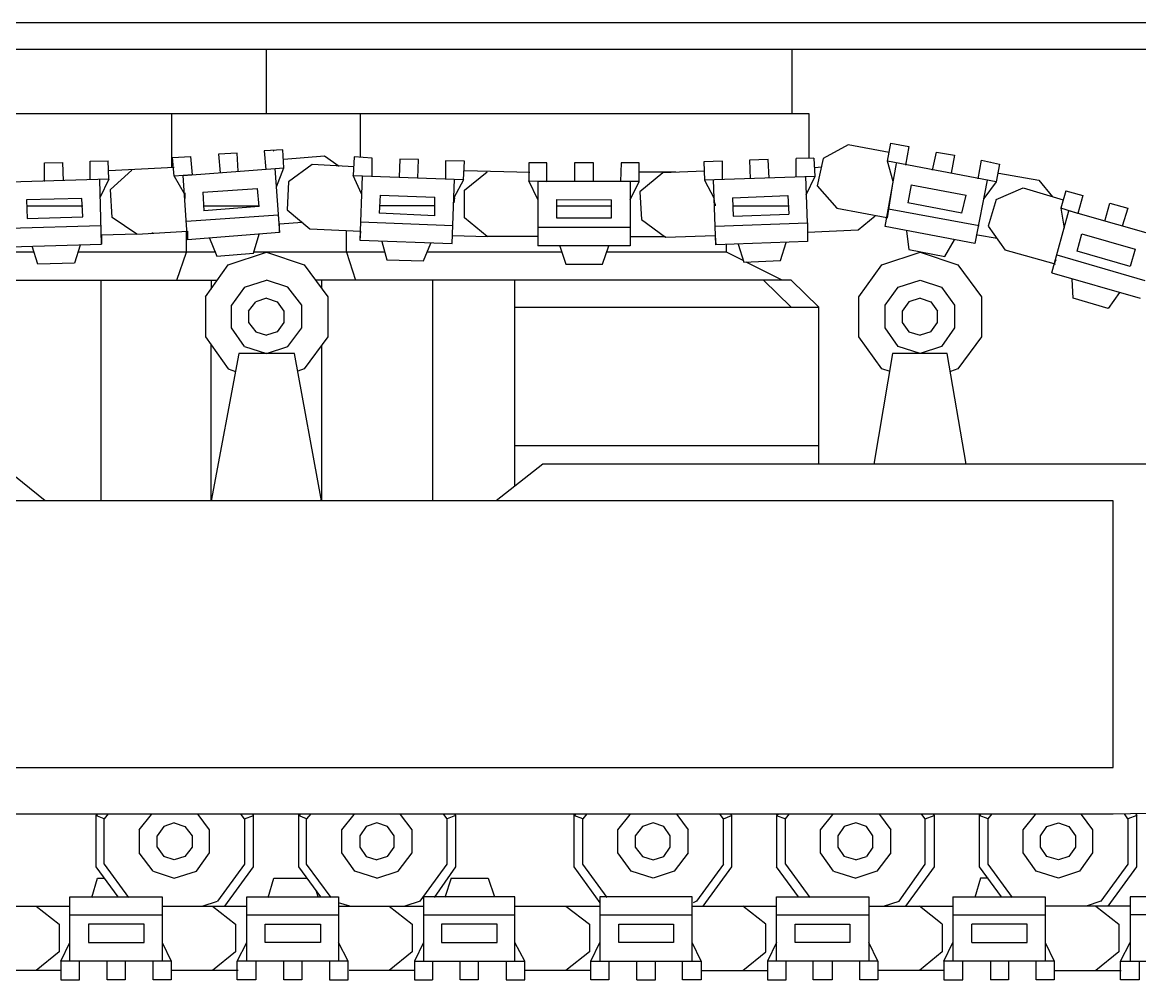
# Model space of a CAD drawing. Extents: x -121210 to 57230, y 84783 to 157800.
# Drawn here: x -55269 to -54055, y 150589 to 151629 of the extents above; entities that cross this region are included whole.
import ezdxf

# ---------------------------------------------------------------- set-up
doc = ezdxf.new("R2010")
doc.units = 0
doc.header["$MEASUREMENT"] = 0
doc.layers.get('0').update_dxf_attribs({"linetype": 'CONTINUOUS'})

# ---------------------------------------------------------------- blocks, each defined once
blk = doc.blocks.new('A$C586714EF')
for p, q in [((6132.7, 1052.3), (10002.6, 1052.3)), ((9543.6, 1022.7), (6562.4, 1022.7)), ((7382.7, 952.9), (7382.7, 1022.7)), ((7953.6, 1022.7), (7953.6, 952.9)), ((7972.2, 952.9), (6792.4, 952.9)), ((7279.8, 894.9), (7279.8, 952.9)), ((7484.8, 905.5), (7484.8, 952.9)), ((7972.2, 904.3), (7972.2, 952.9)), ((7400.5, 913.8), (7380.1, 912.6)), ((7380.1, 912.6), (7381.8, 892.5)), ((7389.8, 913.2), (7390.7, 912.6)), ((7401.4, 894.3), (7400.5, 913.8)), ((8014.8, 919.1), (7987.3, 904.3)), ((8059.2, 910.9), (8014.8, 919.1)), ((8057.4, 901.4), (8061, 920.9)), ((8061, 920.9), (8080.5, 917.4)), ((8080.5, 917.4), (8077, 897.2)), ((8106.3, 891.9), (8110.7, 911.4)), ((8110.7, 911.4), (8130.2, 907.9)), ((7141.3, 899.6), (7160.8, 900.2)), ((7141.3, 879.5), (7141.3, 899.6)), ((7160.8, 900.2), (7161.7, 880.1)), ((7191, 901.4), (7210.5, 902)), ((7191, 881.3), (7191, 901.4)), ((7211.4, 881.9), (7210.5, 902)), ((7280.6, 905.5), (7300.2, 906.7)), ((7282.4, 885.4), (7280.6, 905.5)), ((7300.2, 906.7), (7301.9, 886.6)), ((7350.8, 910.3), (7330.4, 909.1)), ((7330.4, 909.1), (7332.1, 889)), ((7351.7, 890.7), (7350.8, 910.3)), ((7401.4, 903.8), (7445.8, 907.3)), ((7445.8, 907.3), (7461.7, 896.1)), ((7477.7, 906.1), (7476.8, 886)), ((7497.3, 904.9), (7477.7, 906.1)), ((7497.3, 885.4), (7497.3, 904.9)), ((7527.4, 903.8), (7526.6, 884.2)), ((7547.9, 903.2), (7527.4, 903.8)), ((7547, 883), (7547.9, 903.2)), ((7597.6, 901.4), (7577.2, 902)), ((7577.2, 902), (7577.2, 881.9)), ((7596.7, 881.3), (7597.6, 901.4)), ((7687.2, 899.6), (7667.7, 899.6)), ((7667.7, 899.6), (7667.7, 880.1)), ((7687.2, 879.5), (7687.2, 899.6)), ((7737.8, 899.6), (7717.4, 899.6)), ((7717.4, 899.6), (7717.4, 879.5)), ((7737.8, 879.5), (7737.8, 899.6)), ((7768, 899.6), (7767.1, 879.5)), ((7787.6, 899.6), (7768, 899.6)), ((7787.6, 879.5), (7787.6, 899.6)), ((7878.1, 901.4), (7857.7, 900.8)), ((7857.7, 900.8), (7858.6, 880.7)), ((7878.1, 881.3), (7878.1, 901.4)), ((7927.8, 903.2), (7907.4, 902.6)), ((7907.4, 902.6), (7908.3, 882.4)), ((7928.7, 883), (7927.8, 903.2)), ((7977.5, 904.9), (7958, 904.3)), ((7958, 884.2), (7958, 904.3)), ((7977.5, 904.9), (7978.4, 884.8)), ((7987.3, 904.3), (7981.1, 874.8)), ((8054.8, 830.4), (8067.2, 899)), ((8175.5, 878.9), (8057.4, 901.4)), ((8063.7, 879.5), (8057.4, 901.4)), ((8130.2, 907.9), (8126.7, 888.4)), ((8156, 882.4), (8159.5, 902.6)), ((8159.5, 902.6), (8179.1, 898.4)), ((8169.3, 900.2), (8169.3, 900.8)), ((8179.1, 898.4), (8175.5, 878.9)), ((7211.4, 891.3), (7282.4, 894.9)), ((7213.2, 870.6), (7236.3, 891.9)), ((7301.9, 886.6), (7282.4, 885.4)), ((7292.2, 886), (7401.4, 894.3)), ((7391.6, 893.7), (7396.9, 823.9)), ((7393.4, 873.6), (7401.4, 894.3)), ((7432.4, 897.8), (7406.7, 878.9)), ((7477.7, 895.5), (7432.4, 897.8)), ((7597.6, 891.3), (7668.6, 889.6)), ((7597.6, 870), (7622.4, 890.1)), ((7827.5, 889.6), (7788.4, 889.6)), ((7813.3, 889), (7788.4, 868.2)), ((7858.6, 890.7), (7813.3, 889)), ((7985.5, 894.9), (7978.4, 894.3)), ((8178.2, 888.4), (8221.7, 880.7)), ((7211.4, 881.9), (7091.5, 878.3)), ((7211.4, 881.9), (7201.6, 861.7)), ((7203.4, 811.4), (7201.6, 881.3)), ((7282.4, 885.4), (7293.1, 866.5)), ((7296.6, 816.2), (7292.2, 886)), ((7406.7, 878.9), (7404.9, 848.7)), ((7476.8, 886), (7497.3, 885.4)), ((7485.7, 865.9), (7476.8, 886)), ((7486.6, 885.4), (7483.9, 815.6)), ((7596.7, 881.3), (7486.6, 885.4)), ((7584.3, 812), (7586.9, 881.9)), ((7596.7, 881.3), (7586, 861.7)), ((7667.7, 880.1), (7687.2, 879.5)), ((7677.5, 860), (7667.7, 880.1)), ((7787.6, 879.5), (7677.5, 879.5)), ((7677.5, 879.5), (7677.5, 809.7)), ((7777.8, 859.4), (7787.6, 879.5)), ((7777.8, 879.5), (7777.8, 809.7)), ((7978.4, 884.8), (7858.6, 880.7)), ((7858.6, 880.7), (7869.2, 861.1)), ((7871, 810.8), (7868.3, 881.3)), ((7970.4, 834.5), (7968.7, 884.8)), ((7978.4, 884.8), (7968.7, 864.7)), ((7981.1, 874.8), (8002.4, 850.5)), ((8057.4, 839.8), (8062.8, 874.8)), ((8083.2, 875.9), (8079.6, 856.4)), ((8083.2, 875.9), (8142.7, 864.7)), ((8165.8, 880.7), (8152.4, 812)), ((8175.5, 878.9), (8162.2, 861.1)), ((8221.7, 880.7), (8236.8, 862.9)), ((7214.9, 840.4), (7213.2, 870.6)), ((7293.1, 866.5), (7294, 867.1)), ((7294, 867.1), (7294, 861.1)), ((7313.5, 867.7), (7373, 871.8)), ((7313.5, 867.7), (7314.4, 847.5)), ((7374.7, 852.3), (7373, 871.8)), ((7506.1, 864.7), (7505.2, 845.2)), ((7506.1, 864.7), (7565.6, 862.3)), ((7565.6, 842.2), (7565.6, 862.3)), ((7597.6, 839.8), (7597.6, 870)), ((7788.4, 868.2), (7790.2, 838.1)), ((7888.8, 861.7), (7949.1, 864.1)), ((7949.1, 864.1), (7950, 844)), ((8138.2, 845.2), (8142.7, 864.7)), ((8175.5, 860), (8204.8, 872.4)), ((8204.8, 872.4), (8248.3, 859.4)), ((8251, 869.4), (8245.7, 850.5)), ((8251, 869.4), (8269.6, 864.1)), ((8260.7, 866.5), (8260.7, 867.1)), ((8269.6, 864.1), (8264.3, 844.6)), ((7182.1, 861.1), (7121.7, 859.4)), ((7121.7, 859.4), (7122.6, 839.2)), ((7122.6, 852.9), (7183, 852.9)), ((7183, 841), (7182.1, 861.1)), ((7314.4, 852.9), (7374.7, 852.9)), ((7374.7, 852.3), (7314.4, 847.5)), ((7565.6, 852.9), (7506.1, 852.9)), ((7586, 861.7), (7586.9, 861.7)), ((7586.9, 861.7), (7586, 856.4)), ((7697.9, 860), (7757.4, 859.4)), ((7697.9, 860), (7697.9, 839.8)), ((7698.8, 852.9), (7757.4, 852.9)), ((7757.4, 839.8), (7757.4, 859.4)), ((7870.1, 852.9), (7869.2, 861.1)), ((7870.1, 855.2), (7870.1, 852.9)), ((7888.8, 861.7), (7889.7, 841.6)), ((7889.7, 852.9), (7950, 852.9)), ((8002.4, 850.5), (8056.6, 840.4)), ((8058.3, 849.9), (8156.9, 831.5)), ((8138.2, 845.2), (8079.6, 856.4)), ((8175.5, 860), (8166.6, 831)), ((8245.7, 850.5), (8249.2, 828.6)), ((8264.3, 844.6), (8245.7, 850.5)), ((8293.6, 836.3), (8298.9, 855.8)), ((8298.9, 855.8), (8318.4, 850.5)), ((8318.4, 850.5), (8312.2, 831)), ((7122.6, 839.2), (7183, 841)), ((7241.6, 822.1), (7214.9, 840.4)), ((7295.7, 836.3), (7395.2, 843.4)), ((7395.2, 843.4), (7396.9, 823.9)), ((7404.9, 848.7), (7429.8, 828)), ((7565.6, 842.2), (7505.2, 845.2)), ((7622.4, 819.7), (7597.6, 839.8)), ((7697.9, 839.8), (7757.4, 839.8)), ((7790.2, 838.1), (7816, 819.1)), ((7889.7, 841.6), (7950, 844)), ((8025.5, 826.8), (8044.1, 842.2)), ((8056.6, 840.4), (8057.4, 839.8)), ((8057.4, 839.8), (8056.6, 840.4)), ((8235.9, 780.1), (8254.5, 847.5)), ((8361.1, 817.3), (8254.5, 847.5)), ((7103.1, 828.6), (7202.5, 831.5)), ((7241.6, 822.1), (7296.6, 825.6)), ((7295.7, 802.5), (7295.7, 825.6)), ((7296.6, 825.6), (7296.6, 816.2)), ((7396.9, 833.3), (7421.8, 835.1)), ((7396.9, 823.9), (7396.9, 833.3)), ((7429.8, 828), (7484.8, 825.6)), ((7469.7, 802.5), (7469.7, 826.2)), ((7484.8, 825.6), (7483.9, 815.6)), ((7484.8, 835.7), (7585.1, 831.5)), ((7677.5, 829.8), (7777.8, 829.8)), ((7870.1, 831), (7970.4, 834.5)), ((7970.4, 834.5), (7970.4, 814.4)), ((7970.4, 824.4), (8025.5, 826.8)), ((8152.4, 812), (8054.8, 830.4)), ((8077.9, 825.6), (8080.5, 805.5)), ((8166.6, 831), (8185.3, 804.9)), ((7203.4, 821.5), (7241.6, 822.7)), ((7203.4, 821.5), (7203.4, 811.4)), ((7241.6, 822.7), (7241.6, 822.1)), ((7258.4, 823.3), (7256.7, 822.7)), ((7259.3, 823.3), (7258.4, 823.3)), ((7396.9, 823.9), (7296.6, 816.2)), ((7320.6, 817.9), (7328.6, 798.4)), ((7368.5, 801.4), (7374.7, 822.1)), ((7483.9, 815.6), (7584.3, 812)), ((7507.9, 814.4), (7513.2, 794.3)), ((7585.1, 820.9), (7622.4, 819.7)), ((7677.5, 819.7), (7622.4, 819.7)), ((7777.8, 819.7), (7816, 819.7)), ((7816, 819.1), (7870.1, 820.9)), ((7870.1, 820.9), (7871, 820.9)), ((7871, 820.9), (7870.1, 820.9)), ((7870.1, 820.9), (7871, 810.8)), ((7970.4, 814.4), (7871, 810.8)), ((8119.6, 797.8), (8130.2, 816.2)), ((8155.1, 821.5), (8176.4, 817.9)), ((8263.4, 803.7), (8268.7, 822.7)), ((8268.7, 822.7), (8326.4, 806.1)), ((7129.7, 802.5), (6985, 802.5)), ((7104, 808.5), (7203.4, 811.4)), ((7134.2, 789.5), (7127.9, 809.1)), ((7180.3, 810.2), (7174.1, 790.7)), ((7327.7, 802.5), (7177.7, 802.5)), ((7285.1, 772.4), (7295.7, 802.5)), ((7328.6, 798.4), (7368.5, 801.4)), ((7341, 788.9), (7382.7, 802.5)), ((7511.5, 802.5), (7369.4, 802.5)), ((7382.7, 802.5), (7423.6, 788.9)), ((7469.7, 802.5), (7479.5, 772.4)), ((7553.2, 793.1), (7561.2, 812.6)), ((7703.2, 802.5), (7557.6, 802.5)), ((7777.8, 809.7), (7677.5, 809.7)), ((7701.4, 809.1), (7707.7, 789.5)), ((7747.6, 789.5), (7754.7, 809.7)), ((7882.6, 802.5), (7752, 802.5)), ((7882.6, 802.5), (7882.6, 810.8)), ((7901.2, 793.1), (7882.6, 802.5)), ((7895, 811.4), (7901.2, 791.9)), ((7941.1, 793.7), (7947.4, 813.2)), ((8051.2, 788.9), (8093, 802.5)), ((8080.5, 805.5), (8119.6, 797.8)), ((8093, 802.5), (8133.8, 788.9)), ((8238.5, 790.1), (8185.3, 804.9)), ((8321.1, 787.2), (8263.4, 803.7)), ((8326.4, 806.1), (8321.1, 787.2)), ((7174.1, 790.7), (7134.2, 789.5)), ((7513.2, 794.3), (7553.2, 793.1)), ((7707.7, 789.5), (7747.6, 789.5)), ((7901.2, 791.9), (7941.1, 793.7)), ((7942.9, 772.4), (7903.9, 791.9)), ((8240.3, 794.3), (8238.5, 790.1)), ((8238.5, 790.1), (8239.4, 789.5)), ((8241.2, 799.6), (8337.1, 771.8)), ((7316.2, 754), (7341, 788.9)), ((7423.6, 788.9), (7449.3, 754)), ((8026.4, 754), (8051.2, 788.9)), ((8133.8, 788.9), (8159.5, 754)), ((8235.9, 780.1), (8331.8, 752.8)), ((6812.8, 772.4), (7329.5, 772.4)), ((7202.5, 772.4), (7202.5, 532.7)), ((7322.4, 772.4), (7322.4, 762.3)), ((7358.8, 764.7), (7382.7, 772.4)), ((7405.8, 764.7), (7382.7, 772.4)), ((7952.7, 772.4), (7436, 772.4)), ((7442.2, 772.4), (7442.2, 763.5)), ((7563, 772.4), (7563, 532.7)), ((7652.6, 548.6), (7652.6, 772.4)), ((7952.7, 742.8), (7922.5, 772.4)), ((7982.9, 742.8), (7952.7, 772.4)), ((8069, 764.7), (8093, 772.4)), ((8093, 772.4), (8116, 764.7)), ((8259, 752.8), (8258.1, 773.5)), ((7316.2, 754), (7316.2, 710.8)), ((7358.8, 764.7), (7344.6, 745.1)), ((7382.7, 752.8), (7371.2, 748.7)), ((7382.7, 752.8), (7394.3, 748.7)), ((7420.9, 745.1), (7405.8, 764.7)), ((7449.3, 754), (7449.3, 710.8)), ((8026.4, 710.8), (8026.4, 754)), ((8054.8, 745.1), (8069, 764.7)), ((8093, 752.8), (8080.5, 748.7)), ((8093, 752.8), (8104.5, 748.7)), ((8116, 764.7), (8130.2, 745.1)), ((8159.5, 754), (8159.5, 710.8)), ((8297.1, 741.6), (8259, 752.8)), ((8309.6, 758.8), (8297.1, 741.6)), ((7344.6, 720.3), (7344.6, 745.1)), ((7363.2, 738.6), (7371.2, 748.7)), ((7394.3, 748.7), (7401.4, 738.6)), ((7420.9, 720.3), (7420.9, 745.1)), ((7652.6, 742.8), (7982.9, 742.8)), ((7982.9, 572.3), (7982.9, 742.8)), ((8054.8, 720.3), (8054.8, 745.1)), ((8080.5, 748.7), (8073.4, 738.6)), ((8104.5, 748.7), (8111.6, 738.6)), ((8130.2, 745.1), (8130.2, 720.3)), ((7363.2, 738.6), (7363.2, 726.2)), ((7401.4, 738.6), (7401.4, 726.2)), ((8073.4, 738.6), (8073.4, 726.2)), ((8111.6, 726.2), (8111.6, 738.6)), ((7358.8, 700.2), (7344.6, 720.3)), ((7363.2, 726.2), (7371.2, 716.1)), ((7401.4, 726.2), (7394.3, 716.1)), ((7405.8, 700.2), (7420.9, 720.3)), ((8069, 700.2), (8054.8, 720.3)), ((8073.4, 726.2), (8080.5, 716.1)), ((8104.5, 716.1), (8111.6, 726.2)), ((8130.2, 720.3), (8116, 700.2)), ((7316.2, 710.8), (7341, 675.9)), ((7371.2, 716.1), (7382.7, 712.6)), ((7394.3, 716.1), (7382.7, 712.6)), ((7449.3, 710.8), (7423.6, 675.9)), ((8051.2, 675.9), (8026.4, 710.8)), ((8080.5, 716.1), (8093, 712.6)), ((8104.5, 716.1), (8093, 712.6)), ((8159.5, 710.8), (8133.8, 675.9)), ((7322.4, 532.7), (7322.4, 701.9)), ((7352.5, 692.5), (7322.4, 532.7)), ((7412.9, 692.5), (7352.5, 692.5)), ((7358.8, 700.2), (7382.7, 692.5)), ((7382.7, 692.5), (7405.8, 700.2)), ((7442.2, 532.7), (7412.9, 692.5)), ((7442.2, 700.8), (7442.2, 532.7)), ((8062.8, 692.5), (8042.4, 572.3)), ((8122.3, 692.5), (8062.8, 692.5)), ((8093, 692.5), (8069, 700.2)), ((8116, 700.2), (8093, 692.5)), ((8142.7, 572.3), (8122.3, 692.5)), ((7341, 675.9), (7349, 672.9)), ((7423.6, 675.9), (7416.5, 673.5)), ((8060.1, 672.9), (8051.2, 675.9)), ((8133.8, 675.9), (8125.8, 672.9)), ((7982.9, 592.4), (7652.6, 592.4)), ((7142.1, 532.7), (7092.4, 572.3)), ((7682.8, 572.3), (7632.2, 532.7)), ((8342.4, 572.3), (7682.8, 572.3)), ((8302.5, 532.7), (5952.5, 532.7)), ((8302.5, 242.7), (8302.5, 532.7)), ((5942.8, 242.7), (8302.5, 242.7)), ((8302.5, 192.4), (8693.1, 200)), ((5992.5, 192.4), (8302.5, 192.4)), ((7197.2, 190.6), (7199, 191.8)), ((7206.1, 187), (7197.2, 190.6)), ((7197.2, 190.6), (7197.2, 134.9)), ((7210.5, 192.4), (7206.1, 187)), ((7206.1, 137.9), (7206.1, 187)), ((7244.2, 175.2), (7257.6, 191.8)), ((7282.4, 182.9), (7270.9, 178.7)), ((7282.4, 182.9), (7294, 178.7)), ((7320.6, 175.2), (7308.2, 191.8)), ((7358.8, 187), (7355.2, 191.8)), ((7358.8, 187), (7368.5, 190.6)), ((7358.8, 187), (7358.8, 137.9)), ((7368.5, 190.6), (7367.6, 192.4)), ((7368.5, 134.9), (7368.5, 190.6)), ((7417.4, 190.6), (7419.1, 191.8)), ((7419.1, 191.8), (7417.4, 190.6)), ((7426.2, 187), (7417.4, 190.6)), ((7417.4, 190.6), (7417.4, 134.9)), ((7430.7, 192.4), (7426.2, 187)), ((7426.2, 137.9), (7426.2, 187)), ((7464.4, 175.2), (7477.7, 191.8)), ((7502.6, 182.9), (7491, 178.7)), ((7514.1, 178.7), (7502.6, 182.9)), ((7540.8, 175.2), (7528.3, 191.8)), ((7578.9, 187), (7575.4, 191.8)), ((7587.8, 190.6), (7578.9, 187)), ((7578.9, 137.9), (7578.9, 187)), ((7586.9, 192.4), (7587.8, 190.6)), ((7587.8, 190.6), (7587.8, 134.9)), ((7716.5, 190.6), (7718.3, 191.8)), ((7718.3, 191.8), (7716.5, 190.6)), ((7726.3, 187), (7716.5, 190.6)), ((7716.5, 190.6), (7716.5, 134.9)), ((7730.7, 192.4), (7726.3, 187)), ((7726.3, 137.9), (7726.3, 187)), ((7764.5, 175.2), (7777.8, 191.8)), ((7802.7, 182.9), (7791.1, 178.7)), ((7814.2, 178.7), (7802.7, 182.9)), ((7828.4, 191.8), (7840.8, 175.2)), ((7879, 187), (7875.4, 191.8)), ((7879, 187), (7887.9, 190.6)), ((7879, 137.9), (7879, 187)), ((7887.9, 190.6), (7887, 192.4)), ((7887, 192.4), (7887.9, 190.6)), ((7887.9, 190.6), (7887.9, 134.9)), ((7938.5, 191.8), (7936.7, 190.6)), ((7936.7, 190.6), (7946.5, 187)), ((7936.7, 190.6), (7936.7, 134.9)), ((7946.5, 187), (7950.9, 192.4)), ((7946.5, 137.9), (7946.5, 187)), ((7984.6, 175.2), (7998, 191.8)), ((8022.8, 182.9), (8010.4, 178.7)), ((8034.4, 178.7), (8022.8, 182.9)), ((8048.6, 191.8), (8061, 175.2)), ((8098.3, 187), (8094.7, 191.8)), ((8098.3, 187), (8108, 190.6)), ((8098.3, 137.9), (8098.3, 187)), ((8108, 190.6), (8107.2, 192.4)), ((8107.2, 192.4), (8108, 190.6)), ((8108, 190.6), (8108, 134.9)), ((8156.9, 190.6), (8158.6, 191.8)), ((8158.6, 191.8), (8156.9, 190.6)), ((8166.6, 187), (8156.9, 190.6)), ((8156.9, 190.6), (8156.9, 134.9)), ((8166.6, 187), (8171.1, 192.4)), ((8166.6, 137.9), (8166.6, 187)), ((8204.8, 175.2), (8218.1, 191.8)), ((8230.6, 178.7), (8243, 182.9)), ((8243, 182.9), (8254.5, 178.7)), ((8267.8, 191.8), (8280.3, 175.2)), ((8318.4, 187), (8314.9, 192.4)), ((8328.2, 190.6), (8318.4, 187)), ((8318.4, 187), (8318.4, 137.9)), ((8327.3, 192.4), (8328.2, 190.6)), ((8328.2, 134.9), (8328.2, 190.6)), ((7244.2, 175.2), (7244.2, 150.3)), ((7270.9, 178.7), (7263.8, 168.7)), ((7294, 178.7), (7301.9, 168.7)), ((7320.6, 150.3), (7320.6, 175.2)), ((7464.4, 150.3), (7464.4, 175.2)), ((7491, 178.7), (7483.9, 168.7)), ((7521.2, 168.7), (7514.1, 178.7)), ((7540.8, 150.3), (7540.8, 175.2)), ((7764.5, 150.3), (7764.5, 175.2)), ((7791.1, 178.7), (7783.1, 168.7)), ((7821.3, 168.7), (7814.2, 178.7)), ((7840.8, 150.3), (7840.8, 175.2)), ((7984.6, 150.3), (7984.6, 175.2)), ((8010.4, 178.7), (8003.3, 168.7)), ((8041.5, 168.7), (8034.4, 178.7)), ((8061, 150.3), (8061, 175.2)), ((8204.8, 150.3), (8204.8, 175.2)), ((8223.5, 168.7), (8230.6, 178.7)), ((8254.5, 178.7), (8261.6, 168.7)), ((8280.3, 175.2), (8280.3, 150.3)), ((7263.8, 156.2), (7263.8, 168.7)), ((7301.9, 168.7), (7301.9, 156.2)), ((7483.9, 168.7), (7483.9, 156.2)), ((7521.2, 156.2), (7521.2, 168.7)), ((7783.1, 168.7), (7783.1, 156.2)), ((7821.3, 156.2), (7821.3, 168.7)), ((8003.3, 168.7), (8003.3, 156.2)), ((8041.5, 156.2), (8041.5, 168.7)), ((8223.5, 156.2), (8223.5, 168.7)), ((8261.6, 168.7), (8261.6, 156.2)), ((7259.3, 130.2), (7244.2, 150.3)), ((7263.8, 156.2), (7270.9, 146.2)), ((7282.4, 142.6), (7270.9, 146.2)), ((7294, 146.2), (7282.4, 142.6)), ((7301.9, 156.2), (7294, 146.2)), ((7306.4, 130.2), (7320.6, 150.3)), ((7478.6, 130.2), (7464.4, 150.3)), ((7483.9, 156.2), (7491, 146.2)), ((7491, 146.2), (7502.6, 142.6)), ((7514.1, 146.2), (7502.6, 142.6)), ((7514.1, 146.2), (7521.2, 156.2)), ((7525.7, 130.2), (7540.8, 150.3)), ((7778.7, 130.2), (7764.5, 150.3)), ((7783.1, 156.2), (7791.1, 146.2)), ((7791.1, 146.2), (7802.7, 142.6)), ((7802.7, 142.6), (7814.2, 146.2)), ((7814.2, 146.2), (7821.3, 156.2)), ((7840.8, 150.3), (7825.7, 130.2)), ((7998.8, 130.2), (7984.6, 150.3)), ((8003.3, 156.2), (8010.4, 146.2)), ((8022.8, 142.6), (8010.4, 146.2)), ((8022.8, 142.6), (8034.4, 146.2)), ((8041.5, 156.2), (8034.4, 146.2)), ((8061, 150.3), (8045.9, 130.2)), ((8219, 130.2), (8204.8, 150.3)), ((8230.6, 146.2), (8223.5, 156.2)), ((8243, 142.6), (8230.6, 146.2)), ((8254.5, 146.2), (8243, 142.6)), ((8261.6, 156.2), (8254.5, 146.2)), ((8280.3, 150.3), (8266.1, 130.2)), ((7197.2, 134.9), (7221.2, 102.4)), ((7206.1, 137.9), (7232.7, 101.8)), ((7358.8, 137.9), (7329.5, 97.7)), ((7337.5, 92.3), (7368.5, 134.9)), ((7417.4, 134.9), (7441.3, 102.4)), ((7452.9, 101.8), (7426.2, 137.9)), ((7549.6, 97.7), (7578.9, 137.9)), ((7587.8, 134.9), (7564.7, 101.8)), ((7716.5, 134.9), (7744.9, 95.9)), ((7752.9, 101.8), (7726.3, 137.9)), ((7879, 137.9), (7849.7, 97.7)), ((7887.9, 134.9), (7856.8, 92.3)), ((7960.7, 102.4), (7936.7, 134.9)), ((7946.5, 137.9), (7973.1, 101.8)), ((8069.9, 97.7), (8098.3, 137.9)), ((8108, 134.9), (8077, 92.3)), ((8156.9, 134.9), (8180.8, 102.4)), ((8193.3, 101.8), (8166.6, 137.9)), ((8318.4, 137.9), (8289.2, 97.7)), ((8297.1, 92.3), (8328.2, 134.9)), ((7192.8, 101.8), (7199, 122.5)), ((7199, 122.5), (7207, 122.5)), ((7259.3, 130.2), (7282.4, 122.5)), ((7282.4, 122.5), (7306.4, 130.2)), ((7384.5, 101.8), (7390.7, 122.5)), ((7390.7, 122.5), (7426.2, 122.5)), ((7502.6, 122.5), (7478.6, 130.2)), ((7502.6, 122.5), (7525.7, 130.2)), ((7583.4, 122.5), (7576.3, 101.8)), ((7583.4, 122.5), (7623.3, 122.5)), ((7623.3, 122.5), (7630.4, 102.4)), ((7802.7, 122.5), (7778.7, 130.2)), ((7825.7, 130.2), (7802.7, 122.5)), ((7998.8, 130.2), (8022.8, 122.5)), ((8045.9, 130.2), (8022.8, 122.5)), ((8158.6, 122.5), (8152.4, 101.8)), ((8166.6, 122.5), (8158.6, 122.5)), ((8243, 122.5), (8219, 130.2)), ((8266.1, 130.2), (8243, 122.5)), ((7168.8, 32.6), (7168.8, 102.4)), ((7168.8, 102.4), (7269.1, 102.4)), ((7269.1, 102.4), (7269.1, 32.6)), ((7312.6, 92.3), (7329.5, 97.7)), ((7361.4, 32.6), (7361.4, 102.4)), ((7361.4, 102.4), (7460.9, 102.4)), ((7438.7, 102.4), (7436.9, 108.3)), ((7460.9, 102.4), (7460.9, 32.6)), ((7549.6, 97.7), (7532.8, 92.3)), ((7553.2, 102.4), (7553.2, 32.6)), ((7652.6, 102.4), (7553.2, 102.4)), ((7652.6, 32.6), (7652.6, 102.4)), ((7845.3, 102.4), (7744.9, 102.4)), ((7744.9, 102.4), (7744.9, 32.6)), ((7845.3, 32.6), (7845.3, 102.4)), ((7849.7, 97.7), (7846.2, 95.9)), ((7936.7, 32.6), (7936.7, 102.4)), ((7936.7, 102.4), (8037, 102.4)), ((7960.7, 101.8), (7960.7, 102.4)), ((8037, 102.4), (8037, 32.6)), ((8053, 92.3), (8069.9, 97.7)), ((8128.5, 102.4), (8228.8, 102.4)), ((8128.5, 102.4), (8128.5, 32.6)), ((8228.8, 102.4), (8228.8, 32.6)), ((8289.2, 97.7), (8273.2, 92.3)), ((8420.5, 102.4), (8321.1, 102.4)), ((8321.1, 102.4), (8321.1, 32.6)), ((7077.3, 92.3), (7168.8, 92.3)), ((7132.4, 92.3), (7157.2, 72.8)), ((7269.1, 92.3), (7361.4, 92.3)), ((7324.1, 92.3), (7349, 72.8)), ((7473.3, 92.3), (7460.9, 95.9)), ((7460.9, 92.3), (7553.2, 92.3)), ((7515.9, 92.3), (7540.8, 72.8)), ((7652.6, 92.3), (7744.9, 92.3)), ((7707.7, 92.3), (7733.4, 72.8)), ((7845.3, 92.3), (7936.7, 92.3)), ((7925.2, 72.8), (7900.3, 92.3)), ((8037, 92.3), (8128.5, 92.3)), ((8116.9, 72.8), (8092.1, 92.3)), ((8321.1, 92.3), (8228.8, 92.3)), ((8283.8, 92.3), (8308.7, 72.8)), ((7168.8, 82.9), (7269.1, 82.9)), ((7361.4, 82.9), (7460.9, 82.9)), ((7553.2, 82.9), (7652.6, 82.9)), ((7744.9, 82.9), (7845.3, 82.9)), ((7936.7, 82.9), (8037, 82.9)), ((8128.5, 82.9), (8228.8, 82.9)), ((8420.5, 82.9), (8321.1, 82.9)), ((7157.2, 72.8), (7157.2, 42.6)), ((7249.6, 72.8), (7189.2, 72.8)), ((7189.2, 72.8), (7189.2, 52.7)), ((7249.6, 52.7), (7249.6, 72.8)), ((7349, 72.8), (7349, 42.6)), ((7381, 52.7), (7381, 72.8)), ((7381, 72.8), (7441.3, 72.8)), ((7441.3, 72.8), (7441.3, 52.7)), ((7540.8, 72.8), (7540.8, 42.6)), ((7633.1, 72.8), (7572.7, 72.8)), ((7572.7, 72.8), (7572.7, 52.7)), ((7633.1, 52.7), (7633.1, 72.8)), ((7733.4, 72.8), (7733.4, 42.6)), ((7765.4, 52.7), (7765.4, 72.8)), ((7765.4, 72.8), (7824.8, 72.8)), ((7824.8, 72.8), (7824.8, 52.7)), ((7925.2, 42.6), (7925.2, 72.8)), ((7957.1, 52.7), (7957.1, 72.8)), ((7957.1, 72.8), (8016.6, 72.8)), ((8016.6, 72.8), (8016.6, 52.7)), ((8116.9, 72.8), (8116.9, 42.6)), ((8209.3, 72.8), (8148.9, 72.8)), ((8148.9, 52.7), (8148.9, 72.8)), ((8209.3, 52.7), (8209.3, 72.8)), ((8308.7, 72.8), (8308.7, 42.6)), ((7159, 32.6), (7168.8, 52.7)), ((7189.2, 52.7), (7249.6, 52.7)), ((7269.1, 52.7), (7278.9, 32.6)), ((7350.8, 32.6), (7361.4, 52.7)), ((7441.3, 52.7), (7381, 52.7)), ((7471.5, 32.6), (7460.9, 52.7)), ((7553.2, 52.7), (7543.4, 32.6)), ((7572.7, 52.7), (7633.1, 52.7)), ((7663.3, 32.6), (7652.6, 52.7)), ((7735.2, 32.6), (7744.9, 52.7)), ((7824.8, 52.7), (7765.4, 52.7)), ((7855, 32.6), (7845.3, 52.7)), ((7936.7, 52.7), (7926.9, 32.6)), ((8016.6, 52.7), (7957.1, 52.7)), ((8046.8, 32.6), (8037, 52.7)), ((8118.7, 32.6), (8128.5, 52.7)), ((8148.9, 52.7), (8209.3, 52.7)), ((8228.8, 52.7), (8238.5, 32.6)), ((8310.5, 32.6), (8321.1, 52.7)), ((7157.2, 42.6), (7132.4, 22.5)), ((7349, 42.6), (7324.1, 22.5)), ((7540.8, 42.6), (7515.9, 22.5)), ((7733.4, 42.6), (7707.7, 22.5)), ((7900.3, 22.5), (7925.2, 42.6)), ((8116.9, 42.6), (8092.1, 22.5)), ((8308.7, 42.6), (8283.8, 22.5)), ((7278.9, 32.6), (7159, 32.6)), ((7159, 32.6), (7159, 12.4)), ((7179.4, 12.4), (7179.4, 32.6)), ((7209.6, 12.4), (7209.6, 32.6)), ((7229.1, 32.6), (7229.1, 12.4)), ((7259.3, 12.4), (7259.3, 32.6)), ((7278.9, 32.6), (7278.9, 12.4)), ((7471.5, 32.6), (7350.8, 32.6)), ((7350.8, 12.4), (7350.8, 32.6)), ((7371.2, 32.6), (7371.2, 12.4)), ((7401.4, 12.4), (7401.4, 32.6)), ((7420.9, 32.6), (7420.9, 12.4)), ((7451.1, 32.6), (7451.1, 12.4)), ((7471.5, 12.4), (7471.5, 32.6)), ((7543.4, 32.6), (7543.4, 12.4)), ((7543.4, 32.6), (7663.3, 32.6)), ((7563, 32.6), (7563, 12.4)), ((7593.1, 12.4), (7593.1, 32.6)), ((7612.7, 32.6), (7612.7, 12.4)), ((7642.9, 32.6), (7642.9, 12.4)), ((7663.3, 12.4), (7663.3, 32.6)), ((7735.2, 12.4), (7735.2, 32.6)), ((7735.2, 32.6), (7855, 32.6)), ((7754.7, 32.6), (7754.7, 12.4)), ((7784.9, 12.4), (7784.9, 32.6)), ((7805.3, 12.4), (7805.3, 32.6)), ((7834.6, 12.4), (7834.6, 32.6)), ((7855, 32.6), (7855, 12.4)), ((8046.8, 32.6), (7926.9, 32.6)), ((7926.9, 32.6), (7926.9, 12.4)), ((7947.4, 12.4), (7947.4, 32.6)), ((7976.7, 12.4), (7976.7, 32.6)), ((7997.1, 32.6), (7997.1, 12.4)), ((8027.3, 12.4), (8027.3, 32.6)), ((8046.8, 32.6), (8046.8, 12.4)), ((8238.5, 32.6), (8118.7, 32.6)), ((8118.7, 32.6), (8118.7, 12.4)), ((8139.1, 12.4), (8139.1, 32.6)), ((8169.3, 32.6), (8169.3, 12.4)), ((8188.8, 32.6), (8188.8, 12.4)), ((8219, 12.4), (8219, 32.6)), ((8238.5, 32.6), (8238.5, 12.4)), ((8310.5, 32.6), (8431.2, 32.6)), ((8310.5, 12.4), (8310.5, 32.6)), ((8330.9, 32.6), (8330.9, 12.4)), ((7159, 22.5), (7087.1, 22.5)), ((7159, 12.4), (7179.4, 12.4)), ((7229.1, 12.4), (7209.6, 12.4)), ((7278.9, 12.4), (7259.3, 12.4)), ((7351.7, 22.5), (7278.9, 22.5)), ((7371.2, 12.4), (7350.8, 12.4)), ((7420.9, 12.4), (7401.4, 12.4)), ((7451.1, 12.4), (7471.5, 12.4)), ((7543.4, 22.5), (7472.4, 22.5)), ((7543.4, 12.4), (7563, 12.4)), ((7612.7, 12.4), (7593.1, 12.4)), ((7642.9, 12.4), (7663.3, 12.4)), ((7735.2, 22.5), (7664.2, 22.5)), ((7754.7, 12.4), (7735.2, 12.4)), ((7784.9, 12.4), (7805.3, 12.4)), ((7855, 12.4), (7834.6, 12.4)), ((7855, 22.5), (7926.9, 22.5)), ((7926.9, 12.4), (7947.4, 12.4)), ((7997.1, 12.4), (7976.7, 12.4)), ((8046.8, 12.4), (8027.3, 12.4)), ((8118.7, 22.5), (8046.8, 22.5)), ((8118.7, 12.4), (8139.1, 12.4)), ((8188.8, 12.4), (8169.3, 12.4)), ((8238.5, 12.4), (8219, 12.4)), ((8238.5, 22.5), (8311.3, 22.5)), ((8330.9, 12.4), (8310.5, 12.4))]:
    blk.add_line(p, q)

msp = doc.modelspace()

# ---------------------------------------------------------------- block references
msp.add_blockref('A$C586714EF', (-62386.4, 150576.2))

doc.saveas('drawing.dxf')
